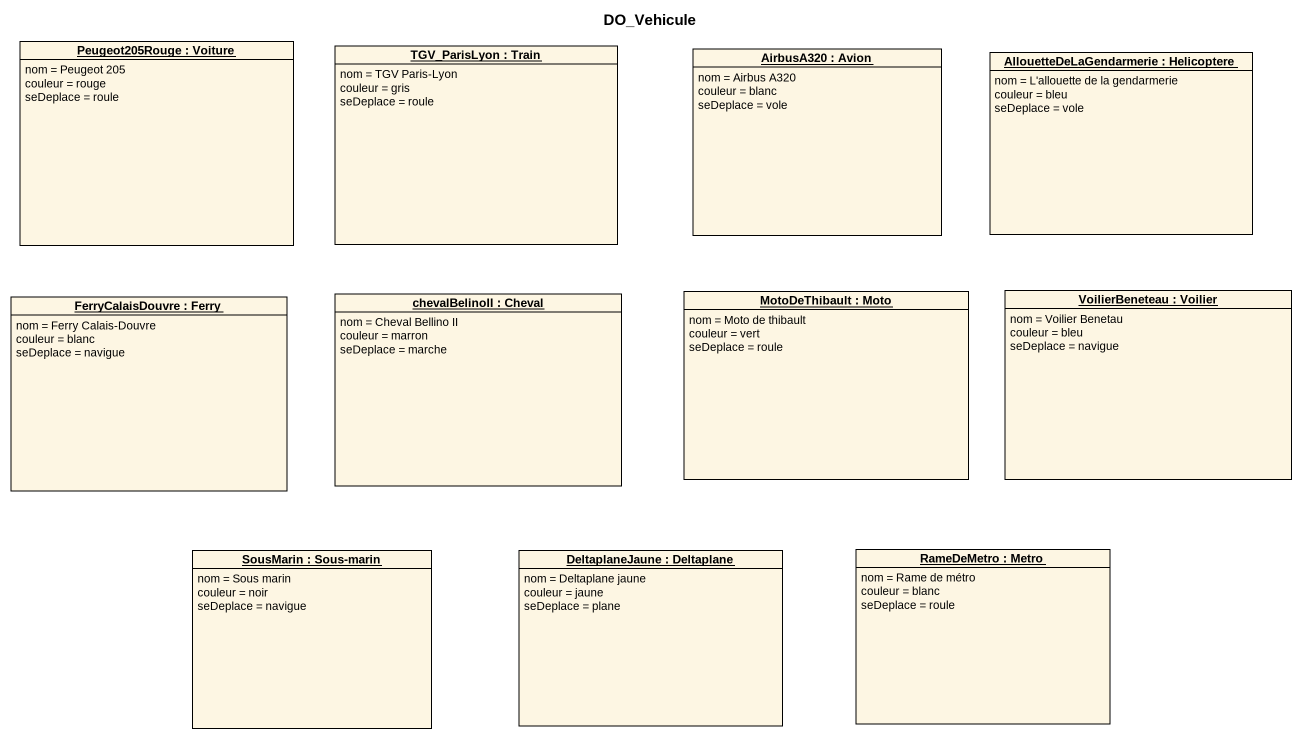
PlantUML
@startuml
title DO_Vehicule
hide circle
hide empty members
object "Peugeot205Rouge : Voiture" as Peugeot205Rouge {
  nom = Peugeot 205
  couleur = rouge
  seDeplace = roule
}
object "TGV_ParisLyon : Train" as TGV_ParisLyon {
  nom = TGV Paris-Lyon
  couleur = gris
  seDeplace = roule
}
object "AirbusA320 : Avion" as AirbusA320 {
  nom = Airbus A320
  couleur = blanc
  seDeplace = vole
}
object "AllouetteDeLaGendarmerie : Helicoptere" as AllouetteDeLaGendarmerie {
  nom = L'allouette de la gendarmerie
  couleur = bleu
  seDeplace = vole
}
object "FerryCalaisDouvre : Ferry" as FerryCalaisDouvre {
  nom = Ferry Calais-Douvre
  couleur = blanc
  seDeplace = navigue
}
object "chevalBelinoII : Cheval" as chevalBelinoII {
  nom = Cheval Bellino II
  couleur = marron
  seDeplace = marche
}
object "MotoDeThibault : Moto" as MotoDeThibault {
  nom = Moto de thibault
  couleur = vert
  seDeplace = roule
}
object "VoilierBeneteau : Voilier" as VoilierBeneteau {
  nom = Voilier Benetau
  couleur = bleu
  seDeplace = navigue
}
object "SousMarin : Sous-marin" as SousMarin {
  nom = Sous marin
  couleur = noir
  seDeplace = navigue
}
object "DeltaplaneJaune : Deltaplane" as DeltaplaneJaune {
  nom = Deltaplane jaune
  couleur = jaune
  seDeplace = plane
}
object "RameDeMetro : Metro" as RameDeMetro {
  nom = Rame de métro
  couleur = blanc
  seDeplace = roule
}
@enduml
